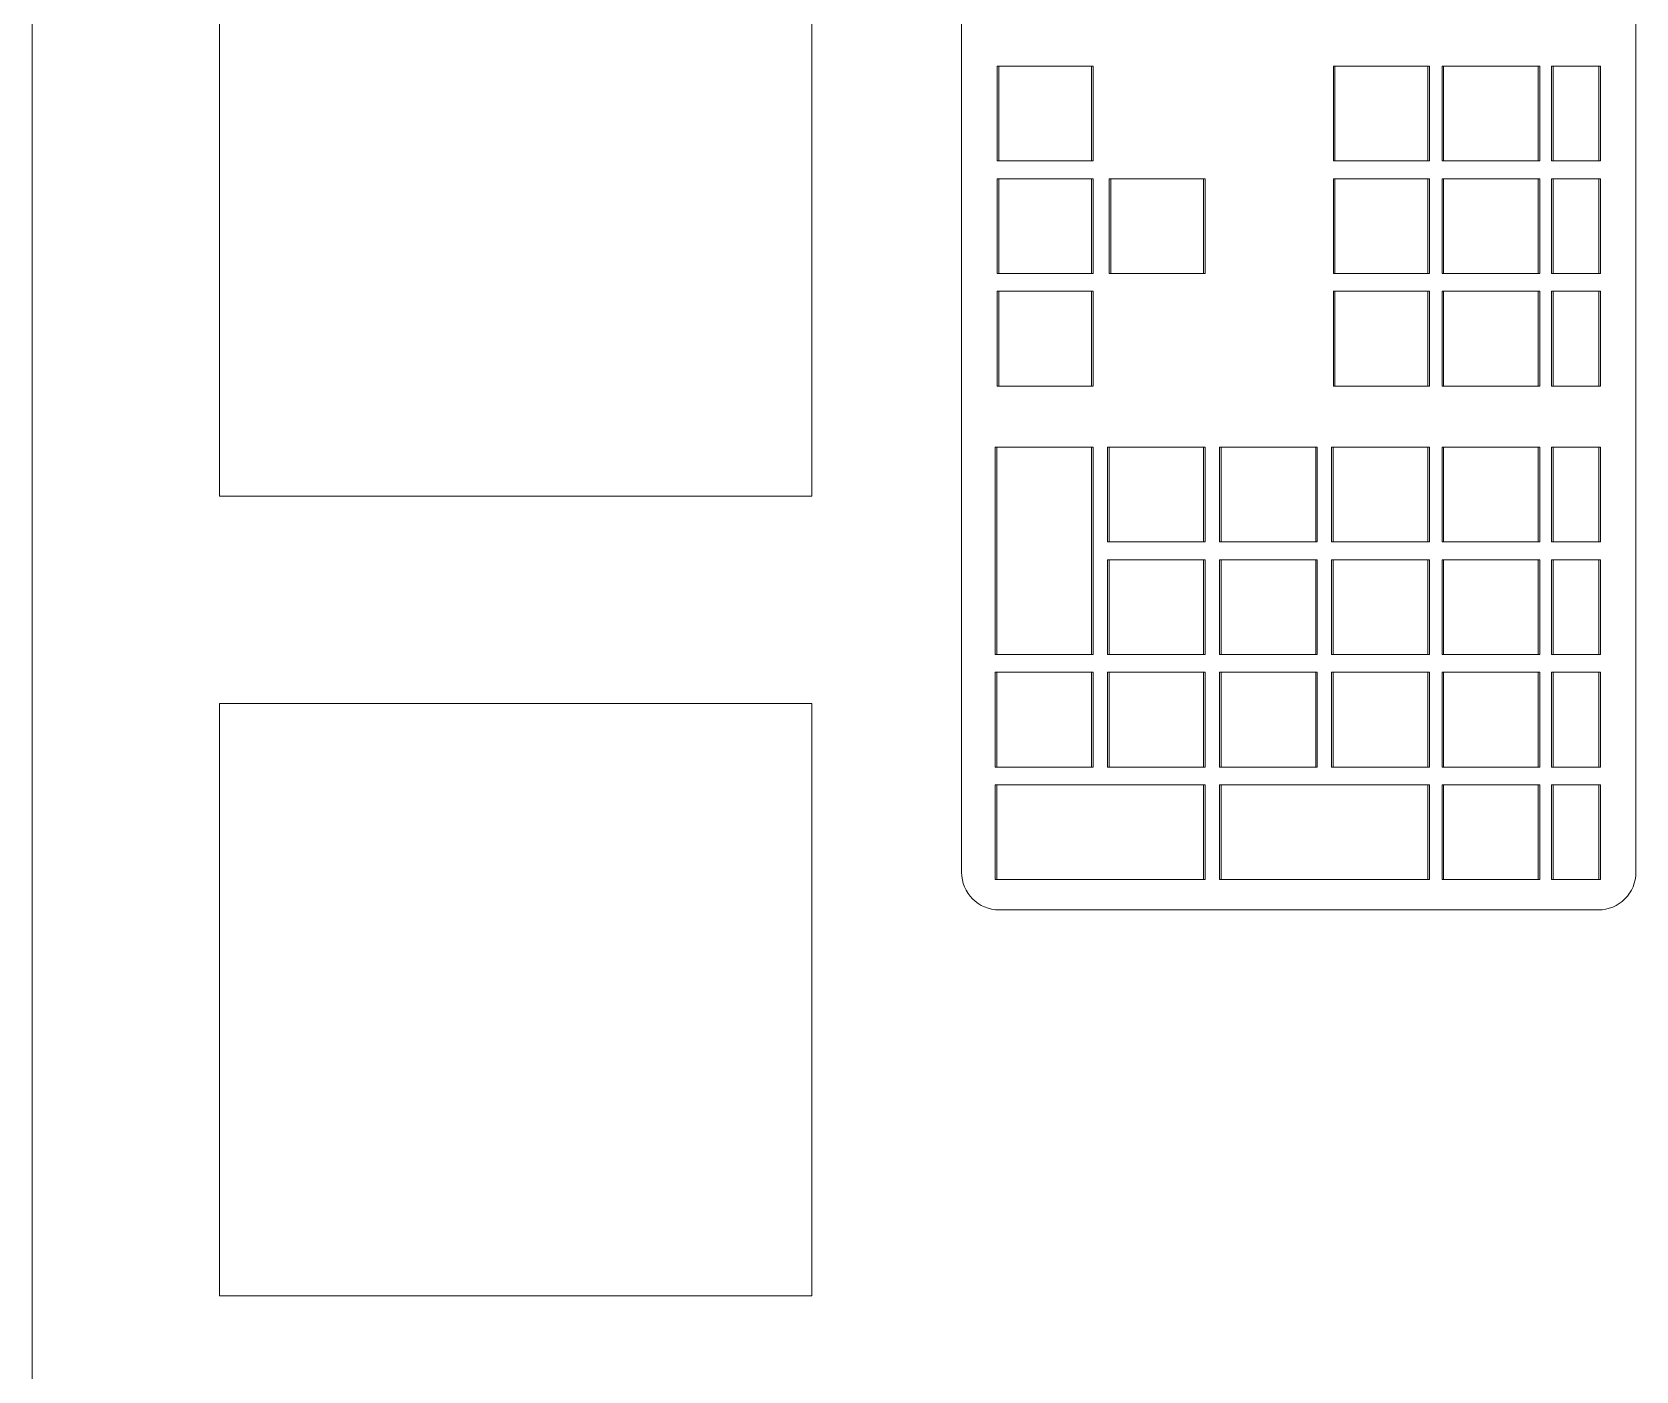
# Model space of a CAD drawing. Header units: millimetres. Extents: x -32954 to 151739, y -65671 to 56243.
# Drawn here: x -9611.6 to -9340.8, y -49493.7 to -49267.7 of the extents above; entities that cross this region are included whole.
import ezdxf

# ---------------------------------------------------------------- set-up
doc = ezdxf.new("R2010")
doc.units = ezdxf.units.MM
for name, color, linetype, lineweight in [('A-GENM', 7, 'Continuous', 9), ('I-FURN', 7, 'Continuous', 9), ('M-EQPM', 7, 'Continuous', 9)]:
    doc.layers.add(name, color=color, linetype=linetype, lineweight=lineweight)

# ---------------------------------------------------------------- blocks, each defined once
blk = doc.blocks.new('М167_Стол рабочий _ тумба подкатная - Стол рабочий _ тумба 1500-8001009-О_ТХ_01')
at = {"layer": 'I-FURN'}
for p, q in [((750, -320), (-750, -320)), ((-750, -320), (750, -320))]:
    blk.add_line(p, q, dxfattribs=at)
blk = doc.blocks.new('АРМ_Компьютер - ГКБ_АРМ2 _3_2_-10171841-О_ТХ_01')
at = {"layer": 'A-GENM'}
for p, q in [((215.76, -218.66), (-215.83, -218.66)), ((222.11, -326.18), (222.11, -225.01)), ((-215.83, -332.53), (215.76, -332.53))]:
    blk.add_line(p, q, dxfattribs=at)
for centre, start, end in [((215.76, -225.01), 360, 90), ((215.76, -326.18), 270, 360)]:
    blk.add_arc(centre, 6.35, start, end, dxfattribs=at)
at = {"layer": 'M-EQPM'}
for p, q in [((79.67, -232.63), (79.67, -224.65)), ((79.67, -224.65), (95.67, -224.65)), ((79.67, -224.65), (79.67, -224.93)), ((95.67, -224.65), (95.67, -232.63)), ((95.67, -224.65), (95.67, -224.93)), ((98.67, -232.63), (98.67, -224.65)), ((98.67, -224.65), (114.67, -224.65)), ((98.67, -224.65), (98.67, -224.93)), ((114.67, -224.65), (114.67, -232.63)), ((114.67, -224.65), (114.67, -224.93)), ((117.67, -232.63), (117.67, -224.65)), ((117.67, -224.65), (133.67, -224.65)), ((117.67, -224.65), (117.67, -224.93)), ((133.67, -224.65), (133.67, -232.63)), ((133.67, -224.65), (133.67, -224.93)), ((144, -232.63), (144, -224.65)), ((144, -224.65), (160, -224.65)), ((144, -224.65), (144, -224.93)), ((160, -224.65), (160, -232.63)), ((160, -224.65), (160, -224.93)), ((163, -232.63), (163, -224.65)), ((163, -224.65), (179, -224.65)), ((163, -224.65), (163, -224.93)), ((179, -224.65), (179, -232.63)), ((179, -224.65), (179, -224.93)), ((182, -232.63), (182, -224.65)), ((182, -224.65), (198, -224.65)), ((182, -224.65), (182, -224.93)), ((198, -224.65), (198, -232.63)), ((198, -224.65), (198, -224.93)), ((201, -232.63), (201, -224.65)), ((201, -224.65), (217, -224.65)), ((201, -224.65), (201, -224.93)), ((217, -224.65), (217, -232.63)), ((217, -224.65), (217, -224.93)), ((95.67, -224.93), (79.67, -224.93)), ((79.67, -224.93), (79.67, -232.91)), ((95.67, -232.91), (95.67, -224.93)), ((114.67, -224.93), (98.67, -224.93)), ((98.67, -224.93), (98.67, -232.91)), ((114.67, -232.91), (114.67, -224.93)), ((133.67, -224.93), (117.67, -224.93)), ((117.67, -224.93), (117.67, -232.91)), ((133.67, -232.91), (133.67, -224.93)), ((160, -224.93), (144, -224.93)), ((144, -224.93), (144, -232.91)), ((160, -232.91), (160, -224.93)), ((179, -224.93), (163, -224.93)), ((163, -224.93), (163, -232.91)), ((179, -232.91), (179, -224.93)), ((198, -224.93), (182, -224.93)), ((182, -224.93), (182, -232.91)), ((198, -232.91), (198, -224.93)), ((217, -224.93), (201, -224.93)), ((201, -224.93), (201, -232.91)), ((217, -232.91), (217, -224.93)), ((95.67, -232.63), (79.67, -232.63)), ((79.67, -232.63), (79.67, -232.91)), ((79.67, -232.91), (95.67, -232.91)), ((95.67, -232.91), (95.67, -232.63)), ((114.67, -232.63), (98.67, -232.63)), ((98.67, -232.63), (98.67, -232.91)), ((98.67, -232.91), (114.67, -232.91)), ((114.67, -232.91), (114.67, -232.63)), ((133.67, -232.63), (117.67, -232.63)), ((117.67, -232.63), (117.67, -232.91)), ((117.67, -232.91), (133.67, -232.91)), ((133.67, -232.91), (133.67, -232.63)), ((160, -232.63), (144, -232.63)), ((144, -232.63), (144, -232.91)), ((144, -232.91), (160, -232.91)), ((160, -232.91), (160, -232.63)), ((179, -232.63), (163, -232.63)), ((163, -232.63), (163, -232.91)), ((163, -232.91), (179, -232.91)), ((179, -232.91), (179, -232.63)), ((198, -232.63), (182, -232.63)), ((182, -232.63), (182, -232.91)), ((182, -232.91), (198, -232.91)), ((198, -232.91), (198, -232.63)), ((217, -232.63), (201, -232.63)), ((201, -232.63), (201, -232.91)), ((201, -232.91), (217, -232.91)), ((217, -232.91), (217, -232.63)), ((79.67, -251.13), (79.67, -234.89)), ((79.67, -234.89), (95.67, -234.89)), ((79.67, -234.89), (79.67, -235.16)), ((95.67, -235.16), (79.67, -235.16)), ((79.67, -235.16), (79.67, -251.4)), ((95.67, -234.89), (95.67, -251.13)), ((95.67, -234.89), (95.67, -235.16)), ((95.67, -251.4), (95.67, -235.16)), ((98.67, -251.13), (98.67, -234.89)), ((98.67, -234.89), (114.67, -234.89)), ((98.67, -234.89), (98.67, -235.16)), ((114.67, -235.16), (98.67, -235.16)), ((98.67, -235.16), (98.67, -251.4)), ((114.67, -234.89), (114.67, -251.13)), ((114.67, -234.89), (114.67, -235.16)), ((114.67, -251.4), (114.67, -235.16)), ((117.67, -251.13), (117.67, -234.89)), ((117.67, -234.89), (133.67, -234.89)), ((117.67, -234.89), (117.67, -235.16)), ((133.67, -235.16), (117.67, -235.16)), ((117.67, -235.16), (117.67, -251.4)), ((133.67, -234.89), (133.67, -251.13)), ((133.67, -234.89), (133.67, -235.16)), ((133.67, -251.4), (133.67, -235.16)), ((144, -251.13), (144, -234.89)), ((144, -234.89), (160, -234.89)), ((144, -234.89), (144, -235.16)), ((160, -235.16), (144, -235.16)), ((144, -235.16), (144, -251.4)), ((160, -234.89), (160, -251.13)), ((160, -234.89), (160, -235.16)), ((160, -251.4), (160, -235.16)), ((163, -251.13), (163, -234.89)), ((163, -234.89), (179, -234.89)), ((163, -234.89), (163, -235.16)), ((179, -235.16), (163, -235.16)), ((163, -235.16), (163, -251.4)), ((179, -234.89), (179, -251.13)), ((179, -234.89), (179, -235.16)), ((179, -251.4), (179, -235.16)), ((182, -251.13), (182, -234.89)), ((182, -234.89), (198, -234.89)), ((182, -234.89), (182, -235.16)), ((198, -235.16), (182, -235.16)), ((182, -235.16), (182, -251.4)), ((198, -234.89), (198, -251.13)), ((198, -234.89), (198, -235.16)), ((198, -251.4), (198, -235.16)), ((201, -251.13), (201, -234.89)), ((201, -234.89), (217, -234.89)), ((201, -234.89), (201, -235.16)), ((217, -235.16), (201, -235.16)), ((201, -235.16), (201, -251.4)), ((217, -234.89), (217, -251.13)), ((217, -234.89), (217, -235.16)), ((217, -251.4), (217, -235.16)), ((95.67, -251.13), (79.67, -251.13)), ((79.67, -251.4), (79.67, -251.13)), ((79.67, -251.4), (95.67, -251.4)), ((95.67, -251.13), (95.67, -251.4)), ((114.67, -251.13), (98.67, -251.13)), ((98.67, -251.4), (98.67, -251.13)), ((98.67, -251.4), (114.67, -251.4)), ((114.67, -251.13), (114.67, -251.4)), ((133.67, -251.13), (117.67, -251.13)), ((117.67, -251.4), (117.67, -251.13)), ((117.67, -251.4), (133.67, -251.4)), ((133.67, -251.13), (133.67, -251.4)), ((160, -251.13), (144, -251.13)), ((144, -251.4), (144, -251.13)), ((144, -251.4), (160, -251.4)), ((160, -251.13), (160, -251.4)), ((179, -251.13), (163, -251.13)), ((163, -251.4), (163, -251.13)), ((163, -251.4), (179, -251.4)), ((179, -251.13), (179, -251.4)), ((198, -251.13), (182, -251.13)), ((182, -251.4), (182, -251.13)), ((182, -251.4), (198, -251.4)), ((198, -251.13), (198, -251.4)), ((217, -251.13), (201, -251.13)), ((201, -251.4), (201, -251.13)), ((201, -251.4), (217, -251.4)), ((217, -251.13), (217, -251.4)), ((79.67, -253.54), (95.67, -253.54)), ((79.67, -269.48), (79.67, -253.54)), ((79.67, -253.82), (79.67, -253.54)), ((79.67, -253.82), (79.67, -269.75)), ((95.67, -253.82), (79.67, -253.82)), ((95.67, -253.54), (95.67, -269.48)), ((95.67, -253.54), (95.67, -253.82)), ((95.67, -269.75), (95.67, -253.82)), ((98.67, -253.54), (114.67, -253.54)), ((98.67, -269.48), (98.67, -253.54)), ((98.67, -253.82), (98.67, -253.54)), ((98.67, -253.82), (98.67, -269.75)), ((114.67, -253.82), (98.67, -253.82)), ((114.67, -253.54), (114.67, -269.48)), ((114.67, -253.54), (114.67, -253.82)), ((114.67, -269.75), (114.67, -253.82)), ((117.67, -269.48), (117.67, -253.54)), ((117.67, -253.54), (133.67, -253.54)), ((117.67, -253.54), (117.67, -253.82)), ((133.67, -253.82), (117.67, -253.82)), ((117.67, -253.82), (117.67, -269.75)), ((133.67, -253.54), (133.67, -269.48)), ((133.67, -253.82), (133.67, -253.54)), ((133.67, -269.75), (133.67, -253.82)), ((144, -269.78), (144, -253.54)), ((144, -253.54), (160, -253.54)), ((144, -253.54), (144, -253.82)), ((160, -253.82), (144, -253.82)), ((144, -253.82), (144, -270.05)), ((160, -253.54), (160, -269.78)), ((160, -253.54), (160, -253.82)), ((160, -270.05), (160, -253.82)), ((163, -269.78), (163, -253.54)), ((163, -253.54), (179, -253.54)), ((163, -253.54), (163, -253.82)), ((179, -253.82), (163, -253.82)), ((163, -253.82), (163, -270.05)), ((179, -253.54), (179, -269.78)), ((179, -253.54), (179, -253.82)), ((179, -270.05), (179, -253.82)), ((182, -269.78), (182, -253.54)), ((182, -253.54), (198, -253.54)), ((182, -253.54), (182, -253.82)), ((198, -253.82), (182, -253.82)), ((182, -253.82), (182, -270.05)), ((198, -253.54), (198, -269.78)), ((198, -253.54), (198, -253.82)), ((198, -270.05), (198, -253.82)), ((201, -288.7), (201, -253.54)), ((201, -253.54), (217, -253.54)), ((201, -253.54), (201, -253.82)), ((217, -253.82), (201, -253.82)), ((201, -253.82), (201, -288.98)), ((217, -253.54), (217, -288.7)), ((217, -253.54), (217, -253.82)), ((217, -288.98), (217, -253.82)), ((95.67, -269.48), (79.67, -269.48)), ((79.67, -269.48), (79.67, -269.75)), ((79.67, -269.75), (95.67, -269.75)), ((95.67, -269.48), (95.67, -269.75)), ((114.67, -269.48), (98.67, -269.48)), ((98.67, -269.48), (98.67, -269.75)), ((98.67, -269.75), (114.67, -269.75)), ((114.67, -269.48), (114.67, -269.75)), ((133.67, -269.48), (117.67, -269.48)), ((117.67, -269.48), (117.67, -269.75)), ((117.67, -269.75), (133.67, -269.75)), ((133.67, -269.48), (133.67, -269.75)), ((160, -269.78), (144, -269.78)), ((144, -270.05), (144, -269.78)), ((144, -270.05), (160, -270.05)), ((160, -269.78), (160, -270.05)), ((179, -269.78), (163, -269.78)), ((163, -270.05), (163, -269.78)), ((163, -270.05), (179, -270.05)), ((179, -269.78), (179, -270.05)), ((198, -269.78), (182, -269.78)), ((182, -270.05), (182, -269.78)), ((182, -270.05), (198, -270.05)), ((198, -269.78), (198, -270.05)), ((144, -288.7), (144, -272.47)), ((144, -272.47), (160, -272.47)), ((144, -272.47), (144, -272.74)), ((160, -272.74), (144, -272.74)), ((144, -272.74), (144, -288.98)), ((160, -272.47), (160, -288.7)), ((160, -272.47), (160, -272.74)), ((160, -288.98), (160, -272.74)), ((163, -288.7), (163, -272.47)), ((163, -272.47), (179, -272.47)), ((163, -272.47), (163, -272.74)), ((179, -272.74), (163, -272.74)), ((163, -272.74), (163, -288.98)), ((179, -272.47), (179, -288.7)), ((179, -272.47), (179, -272.74)), ((179, -288.98), (179, -272.74)), ((182, -288.7), (182, -272.47)), ((182, -272.47), (198, -272.47)), ((182, -272.47), (182, -272.74)), ((198, -272.74), (182, -272.74)), ((182, -272.74), (182, -288.98)), ((198, -272.47), (198, -288.7)), ((198, -272.47), (198, -272.74)), ((198, -288.98), (198, -272.74)), ((160, -288.7), (144, -288.7)), ((144, -288.98), (144, -288.7)), ((144, -288.98), (160, -288.98)), ((160, -288.7), (160, -288.98)), ((179, -288.7), (163, -288.7)), ((163, -288.98), (163, -288.7)), ((163, -288.98), (179, -288.98)), ((179, -288.7), (179, -288.98)), ((198, -288.7), (182, -288.7)), ((182, -288.98), (182, -288.7)), ((182, -288.98), (198, -288.98)), ((198, -288.7), (198, -288.98)), ((217, -288.7), (201, -288.7)), ((201, -288.98), (201, -288.7)), ((201, -288.98), (217, -288.98)), ((217, -288.7), (217, -288.98)), ((98.67, -291.39), (114.67, -291.39)), ((98.67, -307.33), (98.67, -291.39)), ((98.67, -291.67), (98.67, -291.39)), ((98.67, -291.67), (98.67, -307.61)), ((114.67, -291.67), (98.67, -291.67)), ((114.67, -291.39), (114.67, -307.33)), ((114.67, -291.39), (114.67, -291.67)), ((114.67, -307.61), (114.67, -291.67)), ((144, -307.63), (144, -291.39)), ((144, -291.39), (160, -291.39)), ((144, -291.39), (144, -291.67)), ((160, -291.67), (144, -291.67)), ((144, -291.67), (144, -307.91)), ((160, -291.39), (160, -307.63)), ((160, -291.39), (160, -291.67)), ((160, -307.91), (160, -291.67)), ((163, -307.63), (163, -291.39)), ((163, -291.39), (179, -291.39)), ((163, -291.39), (163, -291.67)), ((179, -291.67), (163, -291.67)), ((163, -291.67), (163, -307.91)), ((179, -291.39), (179, -307.63)), ((179, -291.39), (179, -291.67)), ((179, -307.91), (179, -291.67)), ((182, -307.63), (182, -291.39)), ((182, -291.39), (198, -291.39)), ((182, -291.39), (182, -291.67)), ((198, -291.67), (182, -291.67)), ((182, -291.67), (182, -307.91)), ((198, -291.39), (198, -307.63)), ((198, -291.39), (198, -291.67)), ((198, -307.91), (198, -291.67)), ((201, -326.56), (201, -291.39)), ((201, -291.39), (217, -291.39)), ((201, -291.39), (201, -291.67)), ((217, -291.67), (201, -291.67)), ((201, -291.67), (201, -326.84)), ((217, -291.39), (217, -326.56)), ((217, -291.39), (217, -291.67)), ((217, -326.84), (217, -291.67)), ((114.67, -307.33), (98.67, -307.33)), ((98.67, -307.33), (98.67, -307.61)), ((98.67, -307.61), (114.67, -307.61)), ((114.67, -307.33), (114.67, -307.61)), ((160, -307.63), (144, -307.63)), ((144, -307.91), (144, -307.63)), ((144, -307.91), (160, -307.91)), ((160, -307.63), (160, -307.91)), ((179, -307.63), (163, -307.63)), ((163, -307.91), (163, -307.63)), ((163, -307.91), (179, -307.91)), ((179, -307.63), (179, -307.91)), ((198, -307.63), (182, -307.63)), ((182, -307.91), (182, -307.63)), ((182, -307.91), (198, -307.91)), ((198, -307.63), (198, -307.91)), ((79.67, -310.32), (95.67, -310.32)), ((79.67, -326.26), (79.67, -310.32)), ((79.67, -310.6), (79.67, -310.32)), ((79.67, -310.6), (79.67, -326.54)), ((95.67, -310.6), (79.67, -310.6)), ((95.67, -310.32), (95.67, -326.26)), ((95.67, -310.32), (95.67, -310.6)), ((95.67, -326.54), (95.67, -310.6)), ((98.67, -310.32), (114.67, -310.32)), ((98.67, -326.26), (98.67, -310.32)), ((98.67, -310.6), (98.67, -310.32)), ((98.67, -310.6), (98.67, -326.54)), ((114.67, -310.6), (98.67, -310.6)), ((114.67, -310.32), (114.67, -326.26)), ((114.67, -310.32), (114.67, -310.6)), ((114.67, -326.54), (114.67, -310.6)), ((117.67, -326.26), (117.67, -310.32)), ((117.67, -310.32), (133.67, -310.32)), ((117.67, -310.32), (117.67, -310.6)), ((133.67, -310.6), (117.67, -310.6)), ((117.67, -310.6), (117.67, -326.54)), ((133.67, -310.32), (133.67, -326.26)), ((133.67, -310.6), (133.67, -310.32)), ((133.67, -326.54), (133.67, -310.6)), ((144, -326.56), (144, -310.32)), ((144, -310.32), (179, -310.32)), ((144, -310.32), (144, -310.6)), ((179, -310.6), (144, -310.6)), ((144, -310.6), (144, -326.84)), ((179, -310.32), (179, -326.56)), ((179, -310.32), (179, -310.6)), ((179, -326.84), (179, -310.6)), ((182, -326.56), (182, -310.32)), ((182, -310.32), (198, -310.32)), ((182, -310.32), (182, -310.6)), ((198, -310.6), (182, -310.6)), ((182, -310.6), (182, -326.84)), ((198, -310.32), (198, -326.56)), ((198, -310.32), (198, -310.6)), ((198, -326.84), (198, -310.6)), ((95.67, -326.26), (79.67, -326.26)), ((79.67, -326.26), (79.67, -326.54)), ((79.67, -326.54), (95.67, -326.54)), ((95.67, -326.26), (95.67, -326.54)), ((114.67, -326.26), (98.67, -326.26)), ((98.67, -326.26), (98.67, -326.54)), ((98.67, -326.54), (114.67, -326.54)), ((114.67, -326.26), (114.67, -326.54)), ((133.67, -326.26), (117.67, -326.26)), ((117.67, -326.26), (117.67, -326.54)), ((117.67, -326.54), (133.67, -326.54)), ((133.67, -326.26), (133.67, -326.54)), ((179, -326.56), (144, -326.56)), ((144, -326.84), (144, -326.56)), ((144, -326.84), (179, -326.84)), ((179, -326.56), (179, -326.84)), ((198, -326.56), (182, -326.56)), ((182, -326.84), (182, -326.56)), ((182, -326.84), (198, -326.84)), ((198, -326.56), (198, -326.84)), ((217, -326.56), (201, -326.56)), ((201, -326.84), (201, -326.56)), ((201, -326.84), (217, -326.84)), ((217, -326.56), (217, -326.84))]:
    blk.add_line(p, q, dxfattribs=at)
blk = doc.blocks.new('б_п_Универсальный элемент - ГКБ_Сканер штрих-кодов _1-10171988-О_ТХ_01')
at = {"layer": 'M-EQPM'}
for p, q in [((50, 50), (-50, 50)), ((-50, 50), (-50, -50)), ((-50, -50), (-50, 50)), ((-50, 50), (50, 50)), ((50, -50), (50, 50)), ((50, 50), (50, -50)), ((-50, -50), (50, -50)), ((50, -50), (-50, -50))]:
    blk.add_line(p, q, dxfattribs=at)
blk = doc.blocks.new('б_п_Универсальный элемент - ГКБ_Планшет _2-10171998-О_ТХ_01')
at = {"layer": 'M-EQPM'}
for p, q in [((50, 50), (-50, 50)), ((-50, 50), (-50, -50)), ((-50, -50), (-50, 50)), ((-50, 50), (50, 50)), ((50, -50), (50, 50)), ((50, 50), (50, -50)), ((-50, -50), (50, -50)), ((50, -50), (-50, -50))]:
    blk.add_line(p, q, dxfattribs=at)

msp = doc.modelspace()

# ---------------------------------------------------------------- block references
at = {"layer": 'I-FURN', "rotation": 269.9999999999995}
msp.add_blockref('М167_Стол рабочий _ тумба подкатная - Стол рабочий _ тумба 1500-8001009-О_ТХ_01', (-9291.59, -49136.04), dxfattribs=at)
at = {"layer": 'M-EQPM'}
for name, p, rotation in [('АРМ_Компьютер - ГКБ_АРМ2 _3_2_-10171841-О_ТХ_01', (-9122.1, -49193.8), 269.9999999999995), ('б_п_Универсальный элемент - ГКБ_Планшет _2-10171998-О_ТХ_01', (-9529.93, -49296.04), 89.99999999999977), ('б_п_Универсальный элемент - ГКБ_Сканер штрих-кодов _1-10171988-О_ТХ_01', (-9529.93, -49431.04), 89.99999999999977)]:
    msp.add_blockref(name, p, dxfattribs=dict(at, rotation=rotation))

doc.saveas('drawing.dxf')
